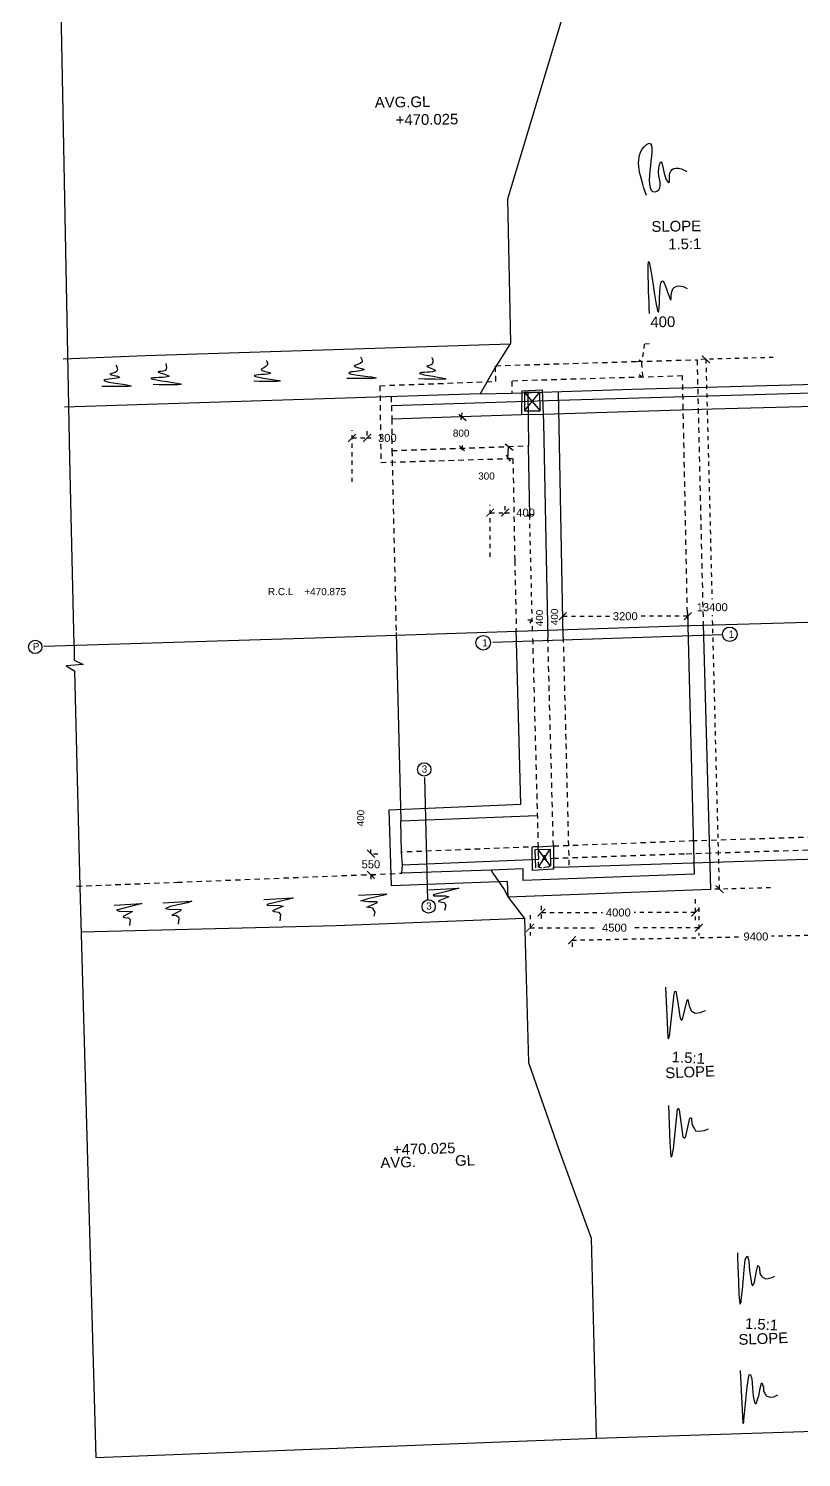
# Model space of a CAD drawing. Header units: inches. Extents: x 37252 to 77174, y 24991 to 50888.
# Drawn here: x 38502.71 to 38520.82, y 25392.73 to 25426.21 of the extents above; entities that cross this region are included whole.
import ezdxf

# ---------------------------------------------------------------- set-up
doc = ezdxf.new("R2010")
doc.units = ezdxf.units.IN
doc.header["$MEASUREMENT"] = 0
doc.linetypes.add('DASHDOT', pattern=[1, 0.5, -0.25, 0, -0.25])
doc.linetypes.add('HIDDEN', pattern=[9.525, 6.35, -3.175])
for name, color, linetype in [('DIMENSION', 255, 'Continuous'), ('DRAWING', 2, 'Continuous'), ('TEXT', 255, 'Continuous')]:
    doc.layers.add(name, color=color, linetype=linetype)
doc.styles.get("Standard").update_dxf_attribs({"font": 'arial.ttf'})
doc.dimstyles.new('dig', dxfattribs={"dimtxt": 0.1875, "dimasz": 0.18, "dimexe": 0.18, "dimexo": 0.0625, "dimgap": 0.09, "dimtad": 0, "dimtih": 1, "dimtoh": 1, "dimdec": 4, "dimzin": 0, "dimdsep": 46, "dimtxsty": 'Standard', "dimblk": 'ARCHTICK', "dimcen": 0.09, "dimadec": 0, "dimazin": 0, "dimtfac": 1, "dimtdec": 4, "dimtofl": 0, "dimtmove": 0, "dimatfit": 3, "dimldrblk": 'ARCHTICK', "dimfxl": 1, "dimtolj": 1, "dimtzin": 0, "dimarcsym": 0})

# ---------------------------------------------------------------- blocks, each defined once
blk = doc.blocks.new('_ArchTick')
at = {"color": 0, "linetype": 'ByBlock', "const_width": 0.15}
blk.add_lwpolyline([(-0.5, -0.5), (0.5, 0.5)], dxfattribs=at)
blk = doc.blocks.new('*D30')
at = {"layer": 'Defpoints', "color": 0, "linetype": 'DASHDOT', "ltscale": 0.02, "transparency": 16777216}
for p in [(38515.228, 25412.362), (38518.157, 25412.524), (38518.157, 25412.436)]:
    blk.add_point(p, dxfattribs=at)
at = {"layer": 'DIMENSION', "color": 0, "linetype": 'DASHDOT', "lineweight": -2, "ltscale": 0.02, "transparency": 16777216}
for p, q in [((38515.228, 25412.425), (38515.228, 25412.616)), ((38515.228, 25412.436), (38516.323, 25412.436)), ((38518.157, 25412.436), (38517.062, 25412.436)), ((38518.157, 25412.461), (38518.157, 25412.256))]:
    blk.add_line(p, q, dxfattribs=at)
at = {"layer": 'DIMENSION', "color": 0, "linetype": 'DASHDOT', "lineweight": -2, "ltscale": 0.02, "transparency": 16777216, "xscale": 0.18, "yscale": 0.18, "zscale": 0.18, "rotation": 180}
blk.add_blockref('_ArchTick', (38515.228, 25412.436), dxfattribs=at)
at = {"layer": 'DIMENSION', "color": 0, "linetype": 'DASHDOT', "lineweight": -2, "ltscale": 0.02, "transparency": 16777216, "xscale": 0.18, "yscale": 0.18, "zscale": 0.18}
blk.add_blockref('_ArchTick', (38518.157, 25412.436), dxfattribs=at)
at = {"layer": 'DIMENSION', "color": 0, "linetype": 'DASHDOT', "ltscale": 0.02, "transparency": 16777216, "insert": (38516.692, 25412.436), "char_height": 0.1875, "attachment_point": 5}
blk.add_mtext('\\A1;3200', dxfattribs=at)
blk = doc.blocks.new('*D31')
at = {"layer": 'Defpoints', "color": 0, "linetype": 'DASHDOT', "ltscale": 0.02, "transparency": 16777216}
for p in [(38518.33, 25405.865), (38518.33, 25405.493), (38514.727, 25405.287)]:
    blk.add_point(p, dxfattribs=at)
at = {"layer": 'DIMENSION', "color": 0, "linetype": 'DASHDOT', "lineweight": -2, "ltscale": 0.02, "transparency": 16777216}
for p, q in [((38514.727, 25405.35), (38514.727, 25405.673)), ((38518.33, 25405.803), (38518.33, 25405.313)), ((38514.727, 25405.493), (38516.155, 25405.493)), ((38518.33, 25405.493), (38516.902, 25405.493))]:
    blk.add_line(p, q, dxfattribs=at)
at = {"layer": 'DIMENSION', "color": 0, "linetype": 'DASHDOT', "lineweight": -2, "ltscale": 0.02, "transparency": 16777216, "xscale": 0.18, "yscale": 0.18, "zscale": 0.18, "rotation": 180}
blk.add_blockref('_ArchTick', (38514.727, 25405.493), dxfattribs=at)
at = {"layer": 'DIMENSION', "color": 0, "linetype": 'DASHDOT', "lineweight": -2, "ltscale": 0.02, "transparency": 16777216, "xscale": 0.18, "yscale": 0.18, "zscale": 0.18}
blk.add_blockref('_ArchTick', (38518.33, 25405.493), dxfattribs=at)
at = {"layer": 'DIMENSION', "color": 0, "linetype": 'DASHDOT', "ltscale": 0.02, "transparency": 16777216, "insert": (38516.529, 25405.493), "char_height": 0.1875, "attachment_point": 5}
blk.add_mtext('\\A1;4000', dxfattribs=at)
blk = doc.blocks.new('*D32')
at = {"layer": 'Defpoints', "color": 0, "linetype": 'DASHDOT', "ltscale": 0.02, "transparency": 16777216}
for p in [(38523.973, 25405.485), (38523.982, 25405.014), (38515.445, 25404.855)]:
    blk.add_point(p, dxfattribs=at)
at = {"layer": 'DIMENSION', "color": 0, "linetype": 'DASHDOT', "lineweight": -2, "ltscale": 0.02, "transparency": 16777216}
for p, q in [((38523.974, 25405.423), (38523.986, 25404.834)), ((38523.982, 25405.014), (38520.123, 25404.938)), ((38515.445, 25404.846), (38519.384, 25404.923)), ((38515.446, 25404.792), (38515.448, 25404.666))]:
    blk.add_line(p, q, dxfattribs=at)
at = {"layer": 'DIMENSION', "color": 0, "linetype": 'DASHDOT', "lineweight": -2, "ltscale": 0.02, "transparency": 16777216, "xscale": 0.18, "yscale": 0.18, "zscale": 0.18}
for p, rotation in [((38523.982, 25405.014), 1.123738166869561), ((38515.445, 25404.846), 181.1237381668696)]:
    blk.add_blockref('_ArchTick', p, dxfattribs=dict(at, rotation=rotation))
at = {"layer": 'DIMENSION', "color": 0, "linetype": 'DASHDOT', "ltscale": 0.02, "transparency": 16777216, "insert": (38519.754, 25404.931), "char_height": 0.1875, "attachment_point": 5}
blk.add_mtext('\\A1;9400', dxfattribs=at)
blk = doc.blocks.new('*D35')
at = {"layer": 'Defpoints', "color": 0, "linetype": 'DASHDOT', "ltscale": 0.02, "transparency": 16777216}
for p in [(38520.224, 25418.501), (38518.901, 25406.041), (38520.155, 25406.073)]:
    blk.add_point(p, dxfattribs=at)
at = {"layer": 'DIMENSION', "color": 0, "linetype": 'DASHDOT', "lineweight": -2, "ltscale": 0.02, "transparency": 16777216}
for p, q in [((38520.162, 25418.499), (38518.4, 25418.454)), ((38518.58, 25418.458), (38518.725, 25412.833)), ((38518.901, 25406.041), (38518.735, 25412.461)), ((38520.092, 25406.072), (38518.721, 25406.036))]:
    blk.add_line(p, q, dxfattribs=at)
at = {"layer": 'DIMENSION', "color": 0, "linetype": 'DASHDOT', "lineweight": -2, "ltscale": 0.02, "transparency": 16777216, "xscale": 0.18, "yscale": 0.18, "zscale": 0.18}
for p, rotation in [((38518.58, 25418.458), 91.4797557592451), ((38518.901, 25406.041), 271.4797557592451)]:
    blk.add_blockref('_ArchTick', p, dxfattribs=dict(at, rotation=rotation))
at = {"layer": 'DIMENSION', "color": 0, "linetype": 'DASHDOT', "ltscale": 0.02, "transparency": 16777216, "insert": (38518.73, 25412.647), "char_height": 0.1875, "attachment_point": 5}
blk.add_mtext('\\A1;13400', dxfattribs=at)
blk = doc.blocks.new('*D53')
at = {"layer": 'Defpoints', "color": 0, "linetype": 'DASHDOT', "ltscale": 0.02, "transparency": 16777216}
for p in [(38518.415, 25405.674), (38514.461, 25405.497), (38518.415, 25405.137)]:
    blk.add_point(p, dxfattribs=at)
at = {"layer": 'DIMENSION', "color": 0, "linetype": 'DASHDOT', "lineweight": -2, "ltscale": 0.02, "transparency": 16777216}
for p, q in [((38514.461, 25405.435), (38514.461, 25404.957)), ((38518.415, 25405.611), (38518.415, 25404.957)), ((38514.461, 25405.137), (38516.064, 25405.137)), ((38518.415, 25405.137), (38516.811, 25405.137))]:
    blk.add_line(p, q, dxfattribs=at)
at = {"layer": 'DIMENSION', "color": 0, "linetype": 'DASHDOT', "lineweight": -2, "ltscale": 0.02, "transparency": 16777216, "xscale": 0.18, "yscale": 0.18, "zscale": 0.18, "rotation": 180}
blk.add_blockref('_ArchTick', (38514.461, 25405.137), dxfattribs=at)
at = {"layer": 'DIMENSION', "color": 0, "linetype": 'DASHDOT', "lineweight": -2, "ltscale": 0.02, "transparency": 16777216, "xscale": 0.18, "yscale": 0.18, "zscale": 0.18}
blk.add_blockref('_ArchTick', (38518.415, 25405.137), dxfattribs=at)
at = {"layer": 'DIMENSION', "color": 0, "linetype": 'DASHDOT', "ltscale": 0.02, "transparency": 16777216, "insert": (38516.438, 25405.137), "char_height": 0.1875, "attachment_point": 5}
blk.add_mtext('\\A1;4500', dxfattribs=at)
blk = doc.blocks.new('*D54')
at = {"layer": 'Defpoints', "color": 0, "linetype": 'DASHDOT', "ltscale": 0.02, "transparency": 16777216}
for p in [(38510.73, 25406.872), (38510.73, 25406.872), (38510.466, 25406.374)]:
    blk.add_point(p, dxfattribs=at)
at = {"layer": 'DIMENSION', "color": 0, "linetype": 'DASHDOT', "lineweight": -2, "ltscale": 0.02, "transparency": 16777216}
for p, q in [((38510.73, 25406.872), (38510.73, 25407.052)), ((38510.793, 25406.872), (38510.91, 25406.872)), ((38510.528, 25406.374), (38510.91, 25406.374)), ((38510.73, 25406.374), (38510.73, 25406.194))]:
    blk.add_line(p, q, dxfattribs=at)
at = {"layer": 'DIMENSION', "color": 0, "linetype": 'DASHDOT', "lineweight": -2, "ltscale": 0.02, "transparency": 16777216, "xscale": 0.18, "yscale": 0.18, "zscale": 0.18}
for p, rotation in [((38510.73, 25406.872), 270), ((38510.73, 25406.374), 90)]:
    blk.add_blockref('_ArchTick', p, dxfattribs=dict(at, rotation=rotation))
at = {"layer": 'DIMENSION', "color": 0, "linetype": 'DASHDOT', "ltscale": 0.02, "transparency": 16777216, "insert": (38510.73, 25406.623), "char_height": 0.1875, "attachment_point": 5}
blk.add_mtext('\\A1;550', dxfattribs=at)
blk = doc.blocks.new('*D55')
at = {"layer": 'Defpoints', "color": 0, "linetype": 'DASHDOT', "ltscale": 0.02, "transparency": 16777216}
for p in [(38513.875, 25414.863), (38513.875, 25414.856), (38513.525, 25413.769)]:
    blk.add_point(p, dxfattribs=at)
at = {"layer": 'DIMENSION', "color": 0, "linetype": 'DASHDOT', "lineweight": -2, "ltscale": 0.02, "transparency": 16777216}
for p, q in [((38513.525, 25413.832), (38513.525, 25415.043)), ((38513.875, 25414.918), (38513.875, 25415.043)), ((38513.525, 25414.863), (38513.875, 25414.863)), ((38513.875, 25414.863), (38514.055, 25414.863))]:
    blk.add_line(p, q, dxfattribs=at)
at = {"layer": 'DIMENSION', "color": 0, "linetype": 'DASHDOT', "lineweight": -2, "ltscale": 0.02, "transparency": 16777216, "xscale": 0.18, "yscale": 0.18, "zscale": 0.18, "rotation": 180}
blk.add_blockref('_ArchTick', (38513.525, 25414.863), dxfattribs=at)
at = {"layer": 'DIMENSION', "color": 0, "linetype": 'DASHDOT', "lineweight": -2, "ltscale": 0.02, "transparency": 16777216, "xscale": 0.18, "yscale": 0.18, "zscale": 0.18}
blk.add_blockref('_ArchTick', (38513.875, 25414.863), dxfattribs=at)
at = {"layer": 'DIMENSION', "color": 0, "linetype": 'DASHDOT', "ltscale": 0.02, "transparency": 16777216, "insert": (38514.356, 25414.863), "char_height": 0.1875, "attachment_point": 5}
blk.add_mtext('\\A1;400', dxfattribs=at)
blk = doc.blocks.new('*D56')
at = {"layer": 'Defpoints', "color": 0, "linetype": 'DASHDOT', "ltscale": 0.02, "transparency": 16777216}
for p in [(38510.639, 25416.614), (38510.639, 25416.607), (38510.29, 25415.52)]:
    blk.add_point(p, dxfattribs=at)
at = {"layer": 'DIMENSION', "color": 0, "linetype": 'DASHDOT', "lineweight": -2, "ltscale": 0.02, "transparency": 16777216}
for p, q in [((38510.29, 25415.583), (38510.29, 25416.794)), ((38510.639, 25416.67), (38510.639, 25416.794)), ((38510.29, 25416.614), (38510.639, 25416.614)), ((38510.639, 25416.614), (38510.819, 25416.614))]:
    blk.add_line(p, q, dxfattribs=at)
at = {"layer": 'DIMENSION', "color": 0, "linetype": 'DASHDOT', "lineweight": -2, "ltscale": 0.02, "transparency": 16777216, "xscale": 0.18, "yscale": 0.18, "zscale": 0.18, "rotation": 180}
blk.add_blockref('_ArchTick', (38510.29, 25416.614), dxfattribs=at)
at = {"layer": 'DIMENSION', "color": 0, "linetype": 'DASHDOT', "lineweight": -2, "ltscale": 0.02, "transparency": 16777216, "xscale": 0.18, "yscale": 0.18, "zscale": 0.18}
blk.add_blockref('_ArchTick', (38510.639, 25416.614), dxfattribs=at)
at = {"layer": 'DIMENSION', "color": 0, "linetype": 'DASHDOT', "ltscale": 0.02, "transparency": 16777216, "insert": (38511.116, 25416.614), "char_height": 0.1875, "attachment_point": 5}
blk.add_mtext('\\A1;300', dxfattribs=at)

msp = doc.modelspace()

# ---------------------------------------------------------------- linework, layer by layer
at = {"layer": 'DIMENSION', "linetype": 'DASHDOT', "ltscale": 0.02}
for points in [[(38517.25036, 25418.81899), (38517.13776, 25418.81168), (38517.07435, 25418.36533)], [(38517.015, 25418.44777), (38517.15251, 25418.34508)], [(38517.07435, 25418.36533), (38517.09685, 25418.03817)], [(38517.01498, 25418.10167), (38517.15328, 25417.9944)], [(38514.40824, 25414.77719), (38514.48865, 25414.87792)], [(38514.45081, 25414.83053), (38514.56665, 25414.81676)], [(38514.51767, 25412.10254), (38514.4516, 25414.78635)], [(38514.51166, 25412.3463), (38514.40798, 25412.3463)], [(38514.45367, 25412.2759), (38514.55647, 25412.40069)]]:
    msp.add_lwpolyline(points, dxfattribs=at)
at = {"layer": 'DRAWING', "linetype": 'Continuous'}
for points in [[(38513.99365, 25418.81695), (38514.00905, 25418.83554), (38513.94179, 25422.21505), (38515.21546, 25426.44342), (38515.1118, 25431.18868)], [(38503.77188, 25411.75897), (38503.67049, 25416.14359), (38503.49815, 25425.05818), (38503.38828, 25431.01782)], [(38503.51586, 25418.47001), (38505.44515, 25418.54258), (38513.99365, 25418.81695), (38513.64289, 25418.26468), (38513.28924, 25417.64938), (38503.54497, 25417.33424)], [(38513.28924, 25417.64938), (38514.03261, 25417.66685), (38516.85374, 25417.75803), (38524.02365, 25417.95327), (38529.15673, 25418.09117), (38537.48843, 25418.3154), (38542.19549, 25418.45267), (38543.99822, 25418.51124), (38548.83612, 25418.66102), (38550.02511, 25418.69095), (38551.06811, 25418.71721)], [(38546.11136, 25418.35926), (38542.5328, 25418.2634), (38539.23673, 25418.15841), (38533.31528, 25417.99714), (38526.5875, 25417.81197), (38524.02046, 25417.74991), (38520.79672, 25417.65339), (38515.11556, 25417.49219), (38511.2092, 25417.36518)], [(38511.21949, 25417.06063), (38512.84203, 25417.11711), (38514.26, 25417.16398), (38514.77234, 25417.17108), (38518.73933, 25417.29678), (38530.96126, 25417.61745), (38541.56523, 25417.93218), (38546.12301, 25418.06195)], [(38514.26527, 25417.71743), (38514.26, 25417.16398)], [(38514.26527, 25417.71743), (38514.7447, 25417.73815), (38514.77751, 25416.9776), (38514.8592, 25412.63404), (38514.87777, 25411.93846)], [(38514.32971, 25417.63465), (38514.33335, 25417.24823), (38514.69639, 25417.24884), (38514.69294, 25417.6882), (38514.32549, 25417.67631), (38514.32971, 25417.63465)], [(38514.33335, 25417.24823), (38514.69294, 25417.68819)], [(38515.23693, 25411.94736), (38515.1255, 25417.7022)], [(38514.32971, 25417.67645), (38514.69639, 25417.24884)], [(38514.40881, 25417.67902), (38514.42215, 25416.43022)], [(38514.4516, 25414.78635), (38514.42215, 25416.43022)], [(38503.06046, 25411.73757), (38509.41622, 25411.9288), (38517.95364, 25412.20875), (38531.08334, 25412.59003), (38545.26467, 25413.0262), (38556.90038, 25413.35743), (38564.96928, 25413.55657)], [(38518.14742, 25412.51985), (38518.31023, 25406.39137), (38514.29748, 25406.24072), (38514.29566, 25406.51498), (38513.54688, 25406.48289), (38511.45596, 25406.41436), (38511.46672, 25406.61314), (38511.45072, 25406.90706), (38511.43159, 25407.64147), (38514.62966, 25407.76907)], [(38518.51795, 25412.24963), (38518.68893, 25406.03105), (38513.94991, 25405.85282), (38513.93325, 25406.22327), (38511.21136, 25406.12185), (38511.15814, 25407.8993), (38514.2419, 25408.03296), (38514.13783, 25412.13035)], [(38513.5895, 25411.83087), (38518.95962, 25412.00815)], [(38503.77188, 25411.75897), (38503.77756, 25411.40554), (38503.98474, 25411.30203), (38503.58507, 25411.27328), (38503.7809, 25411.15412), (38503.91122, 25406.09692), (38504.2841, 25392.72559), (38516.00897, 25393.17833), (38524.7784, 25393.45728)], [(38515.01023, 25406.51027), (38515.01023, 25406.51027), (38515.01023, 25406.51027), (38515.01006, 25406.55413), (38515.37287, 25406.56205), (38519.95884, 25406.7151), (38523.18475, 25406.81785), (38531.41537, 25407.06252), (38538.68251, 25407.3011), (38542.79478, 25407.44676), (38542.80044, 25407.3945), (38543.31231, 25407.41312), (38543.29006, 25407.96382), (38542.77024, 25407.94576), (38542.79478, 25407.44676)], [(38514.6487, 25407.03656), (38515.00786, 25407.05288), (38515.01023, 25406.51027), (38514.51733, 25406.47534), (38514.50609, 25407.03078)], [(38514.59562, 25406.54291), (38514.58054, 25406.97077), (38514.92821, 25406.97657), (38514.93962, 25406.58958)], [(38514.66234, 25406.74302), (38514.6487, 25407.03656)], [(38511.46672, 25406.61314), (38514.66234, 25406.74302)], [(38513.54688, 25406.48289), (38513.58425, 25406.41668), (38513.85114, 25406.03235), (38513.94991, 25405.85282), (38514.33213, 25405.35033), (38514.42432, 25401.98127), (38515.13586, 25399.93962), (38515.89491, 25397.86358), (38516.00897, 25393.17833)], [(38512.08217, 25406.02744), (38512.79303, 25406.06802), (38512.4988, 25405.98626), (38512.18772, 25405.91113), (38512.20372, 25405.88685), (38512.47873, 25405.88152), (38512.5546, 25405.86493), (38512.3193, 25405.76662), (38512.31386, 25405.75096), (38512.44872, 25405.72472), (38512.48879, 25405.65958), (38512.45386, 25405.53948)], [(38504.7128, 25405.66656), (38505.36257, 25405.70522), (38504.76403, 25405.54902), (38504.82953, 25405.52331), (38505.13997, 25405.52159), (38504.92555, 25405.40361), (38504.93993, 25405.38098), (38505.04903, 25405.36598), (38505.08455, 25405.32666), (38505.07127, 25405.19275)], [(38505.85528, 25405.71789), (38506.53538, 25405.75736), (38506.43288, 25405.72134), (38506.059, 25405.64003), (38505.91511, 25405.58859), (38505.98239, 25405.57479), (38506.28448, 25405.56339), (38506.27084, 25405.53443), (38506.06092, 25405.43259), (38506.10604, 25405.42143), (38506.15611, 25405.42987), (38506.21829, 25405.39594), (38506.23207, 25405.35242), (38506.2151, 25405.21724)], [(38508.2211, 25405.79873), (38508.90628, 25405.83791), (38508.78094, 25405.79809), (38508.29039, 25405.68491), (38508.31296, 25405.66357), (38508.59342, 25405.65995), (38508.67321, 25405.64344), (38508.42103, 25405.5334), (38508.46441, 25405.51557), (38508.56258, 25405.50521), (38508.61024, 25405.44613), (38508.59494, 25405.2985)], [(38510.80671, 25405.41089), (38510.82682, 25405.50492), (38510.77842, 25405.59408), (38510.6328, 25405.62073), (38510.88764, 25405.72872), (38510.86528, 25405.74249), (38510.65304, 25405.74625), (38510.49584, 25405.7669), (38510.69055, 25405.82719), (38511.10021, 25405.92526), (38510.43917, 25405.89615)], [(38514.33213, 25405.35033), (38509.91297, 25405.18211), (38503.94092, 25405.03203)], [(38517.63694, 25403.74456), (38517.6866, 25402.57393), (38517.70553, 25402.53646), (38517.72846, 25402.59602), (38517.83408, 25403.57933), (38517.85032, 25403.64471), (38517.87352, 25403.65444), (38517.92374, 25403.38273), (38517.9676, 25403.05559), (38518.00189, 25402.97018), (38518.0296, 25402.98895), (38518.14369, 25403.44217), (38518.16005, 25403.45919), (38518.19292, 25403.30533), (38518.23751, 25403.18821), (38518.3296, 25403.13308), (38518.4458, 25403.15034), (38518.57136, 25403.19697)], [(38517.70608, 25400.96995), (38517.73511, 25400.10679), (38517.7612, 25399.77784), (38517.78221, 25399.76531), (38517.82607, 25399.95461), (38517.91711, 25400.88774), (38517.92715, 25400.90324), (38517.93791, 25400.90426), (38517.94406, 25400.8971), (38517.95533, 25400.86996), (38518.0434, 25400.24071), (38518.06235, 25400.22169), (38518.0721, 25400.2139), (38518.08998, 25400.2165), (38518.10266, 25400.22754), (38518.11242, 25400.25028), (38518.14634, 25400.39408), (38518.2058, 25400.67301), (38518.21934, 25400.68026), (38518.22924, 25400.68026), (38518.24937, 25400.66938), (38518.24772, 25400.65058), (38518.25505, 25400.55002), (38518.2848, 25400.47146), (38518.31083, 25400.42634), (38518.34164, 25400.38017), (38518.4261, 25400.37061), (38518.54166, 25400.38633), (38518.63945, 25400.42158)], [(38519.31845, 25397.51769), (38519.31865, 25397.3839), (38519.34195, 25396.85014), (38519.34983, 25396.5601), (38519.37565, 25396.31783), (38519.39439, 25396.33217), (38519.40835, 25396.37003), (38519.41154, 25396.40709), (38519.43941, 25396.656), (38519.47495, 25397.12432), (38519.50149, 25397.35409), (38519.53884, 25397.44001), (38519.56172, 25397.43143), (38519.56744, 25397.40245), (38519.57642, 25397.36531), (38519.59113, 25397.3196), (38519.60629, 25397.10569), (38519.64046, 25396.85522), (38519.65431, 25396.79724), (38519.67649, 25396.74854), (38519.69895, 25396.77389), (38519.72058, 25396.83291), (38519.76987, 25397.0934), (38519.80157, 25397.21946), (38519.82725, 25397.19002), (38519.83987, 25397.15343), (38519.84845, 25397.03241), (38519.88628, 25396.97437), (38519.90452, 25396.95209), (38519.98422, 25396.91362), (38520.03826, 25396.91902), (38520.13688, 25396.93995), (38520.19429, 25396.97302)], [(38519.38746, 25394.76057), (38519.44438, 25393.53104), (38519.45379, 25393.52303), (38519.4611, 25393.52825), (38519.46494, 25393.5387), (38519.46946, 25393.56237), (38519.47399, 25393.59892), (38519.55013, 25394.37856), (38519.58186, 25394.58026), (38519.59518, 25394.66061), (38519.6122, 25394.67082), (38519.62582, 25394.65778), (38519.63206, 25394.64587), (38519.63944, 25394.61752), (38519.64455, 25394.60277), (38519.65533, 25394.57102), (38519.67551, 25394.35122), (38519.6915, 25394.16037), (38519.70701, 25394.07945), (38519.7213, 25394.03045), (38519.72963, 25394.00584), (38519.73325, 25393.99208), (38519.74557, 25393.98666), (38519.7539, 25393.98738), (38519.76368, 25393.99136), (38519.77744, 25394.01959), (38519.78143, 25394.05796), (38519.82867, 25394.19702), (38519.84986, 25394.35092), (38519.88107, 25394.46316), (38519.90108, 25394.46493), (38519.91108, 25394.42319), (38519.91637, 25394.40614), (38519.92814, 25394.37734), (38519.93167, 25394.35382), (38519.9355, 25394.27635), (38519.95917, 25394.23496), (38519.97397, 25394.20834), (38519.9864, 25394.18114), (38520.01362, 25394.16281), (38520.03966, 25394.15157), (38520.09707, 25394.13383), (38520.17453, 25394.14637), (38520.22303, 25394.16885), (38520.26983, 25394.18872)]]:
    msp.add_lwpolyline(points, dxfattribs=at)
at = {"layer": 'DRAWING', "linetype": 'HIDDEN', "ltscale": 0.02}
for points in [[(38510.94044, 25417.8387), (38513.65646, 25417.93881), (38513.65122, 25418.30641), (38516.96741, 25418.40632), (38518.37439, 25418.44824), (38518.51795, 25412.24963)], [(38518.14742, 25412.51985), (38518.03452, 25418.06593), (38514.03495, 25417.94752), (38514.03261, 25417.66685)], [(38510.94044, 25417.8387), (38510.96396, 25416.0399), (38514.05806, 25416.13488), (38514.10122, 25413.74366), (38514.13783, 25412.13035)], [(38511.20193, 25417.5819), (38511.2092, 25417.36518), (38511.21949, 25417.05826), (38511.22202, 25416.31666), (38511.32049, 25412.05396)], [(38511.22202, 25416.31666), (38514.42215, 25416.43022)], [(38514.51986, 25411.91122), (38514.6487, 25407.03656), (38511.45072, 25406.90706)], [(38515.00786, 25407.05288), (38514.87777, 25411.93846)], [(38515.23693, 25411.94736), (38515.37287, 25406.56205)], [(38515.00786, 25407.05288), (38518.24992, 25407.1776), (38523.26619, 25407.33452), (38525.8357, 25407.41663), (38536.72081, 25407.73952), (38542.40795, 25407.93314), (38546.36064, 25408.07056)], [(38546.36481, 25407.77261), (38542.37813, 25407.63904), (38538.41409, 25407.49137), (38534.9486, 25407.38113), (38530.69452, 25407.26493), (38522.10648, 25406.98889), (38518.07668, 25406.86221), (38515.03688, 25406.75982), (38514.93751, 25406.74953), (38514.93962, 25406.58958), (38514.90413, 25406.56241), (38514.7342, 25406.53675), (38514.65943, 25406.55713), (38514.66234, 25406.74302)], [(38503.83183, 25406.11145), (38506.1855, 25406.20384), (38511.45596, 25406.41436)]]:
    msp.add_lwpolyline(points, dxfattribs=at)
at = {"layer": 'DRAWING', "color": 2, "linetype": 'Continuous'}
for points in [[(38512.79097, 25417.16826), (38512.96611, 25417.02307)], [(38512.84314, 25417.03796), (38512.87295, 25417.20549)], [(38512.80793, 25416.4318), (38512.92011, 25416.31535)], [(38512.86766, 25416.43908), (38512.86038, 25416.32845)], [(38513.87882, 25416.47713), (38514.06412, 25416.32628)], [(38513.94019, 25416.11952), (38513.95771, 25416.41345)], [(38513.89883, 25416.20756), (38513.99594, 25416.06832)], [(38511.32049, 25412.05396), (38511.43159, 25407.64147)], [(38512.06792, 25405.78322), (38511.99536, 25408.66115)], [(38514.65943, 25406.55713), (38514.92821, 25406.97657)], [(38514.93962, 25406.58958), (38514.65171, 25406.97196)]]:
    msp.add_lwpolyline(points, dxfattribs=at)
for centre, radius in [((38519.14106, 25412.01339), 0.1706), ((38502.86245, 25411.71691), 0.15602), ((38513.36359, 25411.81388), 0.1706), ((38511.97924, 25408.8464), 0.15602), ((38512.08377, 25405.63566), 0.15602)]:
    msp.add_circle(centre, radius, dxfattribs=at)
at = {"layer": 'DRAWING', "linetype": 'Continuous'}
for points in [[(38517.18989, 25422.29194), (38517.19048, 25423.48679), (38517.2081, 25423.4996), (38517.39709, 25422.38415), (38517.43434, 25422.39552), (38517.47685, 25422.93648), (38517.52056, 25423.07688), (38517.68189, 25422.62449), (38517.7027, 25422.60161), (38517.73684, 25422.81741), (38517.87445, 25422.93522), (38518.1384, 25422.85975)], [(38517.25911, 25419.52888), (38517.25997, 25420.69958), (38517.47835, 25419.59484), (38517.57616, 25420.28997), (38517.76231, 25419.84231), (38517.80805, 25420.10713), (38517.94372, 25420.17648), (38518.14564, 25420.11658)], [(38508.28073, 25418.43039), (38508.29971, 25418.31782), (38508.1574, 25418.2171), (38508.37092, 25418.13653), (38508.00289, 25418.0784), (38508.57775, 25417.95898), (38507.98547, 25417.94093)], [(38510.48388, 25418.51197), (38510.52263, 25418.39459), (38510.33613, 25418.29657), (38510.56865, 25418.22033), (38510.22553, 25418.15136), (38510.82335, 25418.03118), (38510.16831, 25418.00821)], [(38512.15599, 25418.49895), (38512.1833, 25418.38786), (38512.11455, 25418.31722), (38512.04427, 25418.29828), (38512.23559, 25418.20338), (38511.88809, 25418.13926), (38512.45916, 25418.01035), (38511.84414, 25417.99638)], [(38504.75265, 25418.32154), (38504.77508, 25418.17765), (38504.61299, 25418.10896), (38504.84058, 25418.042), (38504.49041, 25417.97508), (38505.07861, 25417.84371), (38504.41976, 25417.8223)], [(38505.92508, 25418.35615), (38505.91008, 25418.19506), (38505.74324, 25418.16321), (38505.99069, 25418.06768), (38505.5914, 25418.01711), (38506.25876, 25417.88412), (38505.62514, 25417.86351)]]:
    msp.add_spline(points, degree=3, dxfattribs=at)

# ---------------------------------------------------------------- texts
at = {"layer": 'TEXT', "ltscale": 2, "attachment_point": 1}
for s, width, insert, char_height, rotation in [('  AVG.GL                                                  +470.025', 5.6126724, (38510.62482, 25424.59973), 0.25, 0.780069), ('SLOPE                                                   1.5:1', 5.6126724, (38517.30269, 25421.69283), 0.25, 0.780069), ('400', 5.6126724, (38517.27856, 25419.45748), 0.25, 0.780069), ('R.C.L    +470.875', 5.6126724, (38508.31617, 25413.09727), 0.1666667, 359.968746), ('400', 5.6126724, (38514.59367, 25412.20218), 0.166667, 88.975898), ('400', 5.6126724, (38514.94587, 25412.22793), 0.166667, 88.975898), ('P\\P ', 5.6126724, (38502.80424, 25411.81004), 0.16667, 0.373585), ('3\\P ', 5.6126724, (38511.92103, 25408.93953), 0.16667, 0.373585), ('400', 5.6126724, (38510.40284, 25407.51284), 0.166667, 88.975898), ('A ', 5.6126724, (38514.71905, 25406.842), 0.166667, 0.535132), ('3\\P ', 5.6126724, (38512.02556, 25405.72879), 0.16667, 0.373585), ('\\pi-0.75,l1,t1;1.5:1                                         ', 5.6126724, (38517.54105, 25402.25264), 0.25, 356.778319), ('\\pi-0.75,l1,t1;SLOPE                                          ', 5.6126724, (38517.37494, 25401.84767), 0.25, 2.339812), ('\\pi-0.75,l1,t1;+470.025                                         ', 5.6126724, (38510.99218, 25400.05645), 0.25, 1.641911), ('\\pi-0.75,l1,t2;AVG.^IGL', 2.4817701, (38510.69915, 25399.74868), 0.25, 1.641911), ('\\pi-0.75,l1,t1;1.5:1                                         ', 5.6126724, (38519.25659, 25396.00628), 0.25, 356.778319), ('\\pi-0.75,l1,t1;SLOPE                                          ', 5.6126724, (38519.09048, 25395.60131), 0.25, 2.339812)]:
    msp.add_mtext_dynamic_manual_height_columns(s, width=width, gutter_width=1, heights=[0], dxfattribs=dict(at, insert=insert, char_height=char_height, rotation=rotation))
for s, insert, char_height in [('800', (38512.65061, 25416.81107), 0.166667), ('300', (38513.24383, 25415.80538), 0.166667), ('1', (38519.11749, 25412.09655), 0.16667), ('1', (38513.34003, 25411.89704), 0.16667)]:
    msp.add_mtext_dynamic_manual_height_columns(s, width=5.6126724, gutter_width=1, heights=[0], dxfattribs=dict(at, insert=insert, char_height=char_height))

# ---------------------------------------------------------------- dimensions: what is measured, and where the dimension line sits
at = {"layer": 'DIMENSION', "linetype": 'DASHDOT', "ltscale": 0.02}
for base, p1, p2, angle, text, picture, middle in [((38518.90069, 25406.04076), (38520.22435, 25418.50096), (38520.1546, 25406.07316), 271.479756, '13400', '*D35', (38518.73004, 25412.64678)), ((38523.98201, 25405.01367), (38515.44465, 25404.85468), (38523.97276, 25405.48514), 1.123738, '9400', '*D32', (38519.7536, 25404.93073))]:
    dim = msp.add_linear_dim(base=base, p1=p1, p2=p2, angle=angle, text=text, dimstyle='dig', dxfattribs=at)
    dim.commit()
    dim.dimension.update_dxf_attribs({"geometry": picture, "text_midpoint": middle, "dimtype": 160})
for base, p1, p2, text, picture, middle in [((38510.63926, 25416.61445), (38510.28967, 25415.52044), (38510.63926, 25416.6073), '300', '*D56', (38511.11601, 25416.61445)), ((38513.87492, 25414.8631), (38513.52534, 25413.76909), (38513.87492, 25414.85595), '400', '*D55', (38514.35551, 25414.8631)), ((38518.15687, 25412.43609), (38515.2278, 25412.36232), (38518.15687, 25412.52386), '3200', '*D30', (38516.69234, 25412.43609)), ((38518.41451, 25405.13703), (38514.46134, 25405.49723), (38518.41451, 25405.67361), '4500', '*D53', (38516.43792, 25405.13703)), ((38518.32985, 25405.49286), (38514.72721, 25405.28724), (38518.32985, 25405.86504), '4000', '*D31', (38516.52853, 25405.49286))]:
    dim = msp.add_linear_dim(base=base, p1=p1, p2=p2, text=text, dimstyle='dig', dxfattribs=at)
    dim.commit()
    dim.dimension.update_dxf_attribs({"geometry": picture, "text_midpoint": middle})
dim = msp.add_linear_dim(base=(38510.7303, 25406.8718), p1=(38510.46595, 25406.37362), p2=(38510.73008, 25406.8718), angle=90, text='550', dimstyle='dig', dxfattribs=at)
dim.commit()
dim.dimension.update_dxf_attribs({"geometry": '*D54', "text_midpoint": (38510.7303, 25406.62271)})

doc.saveas('drawing.dxf')
